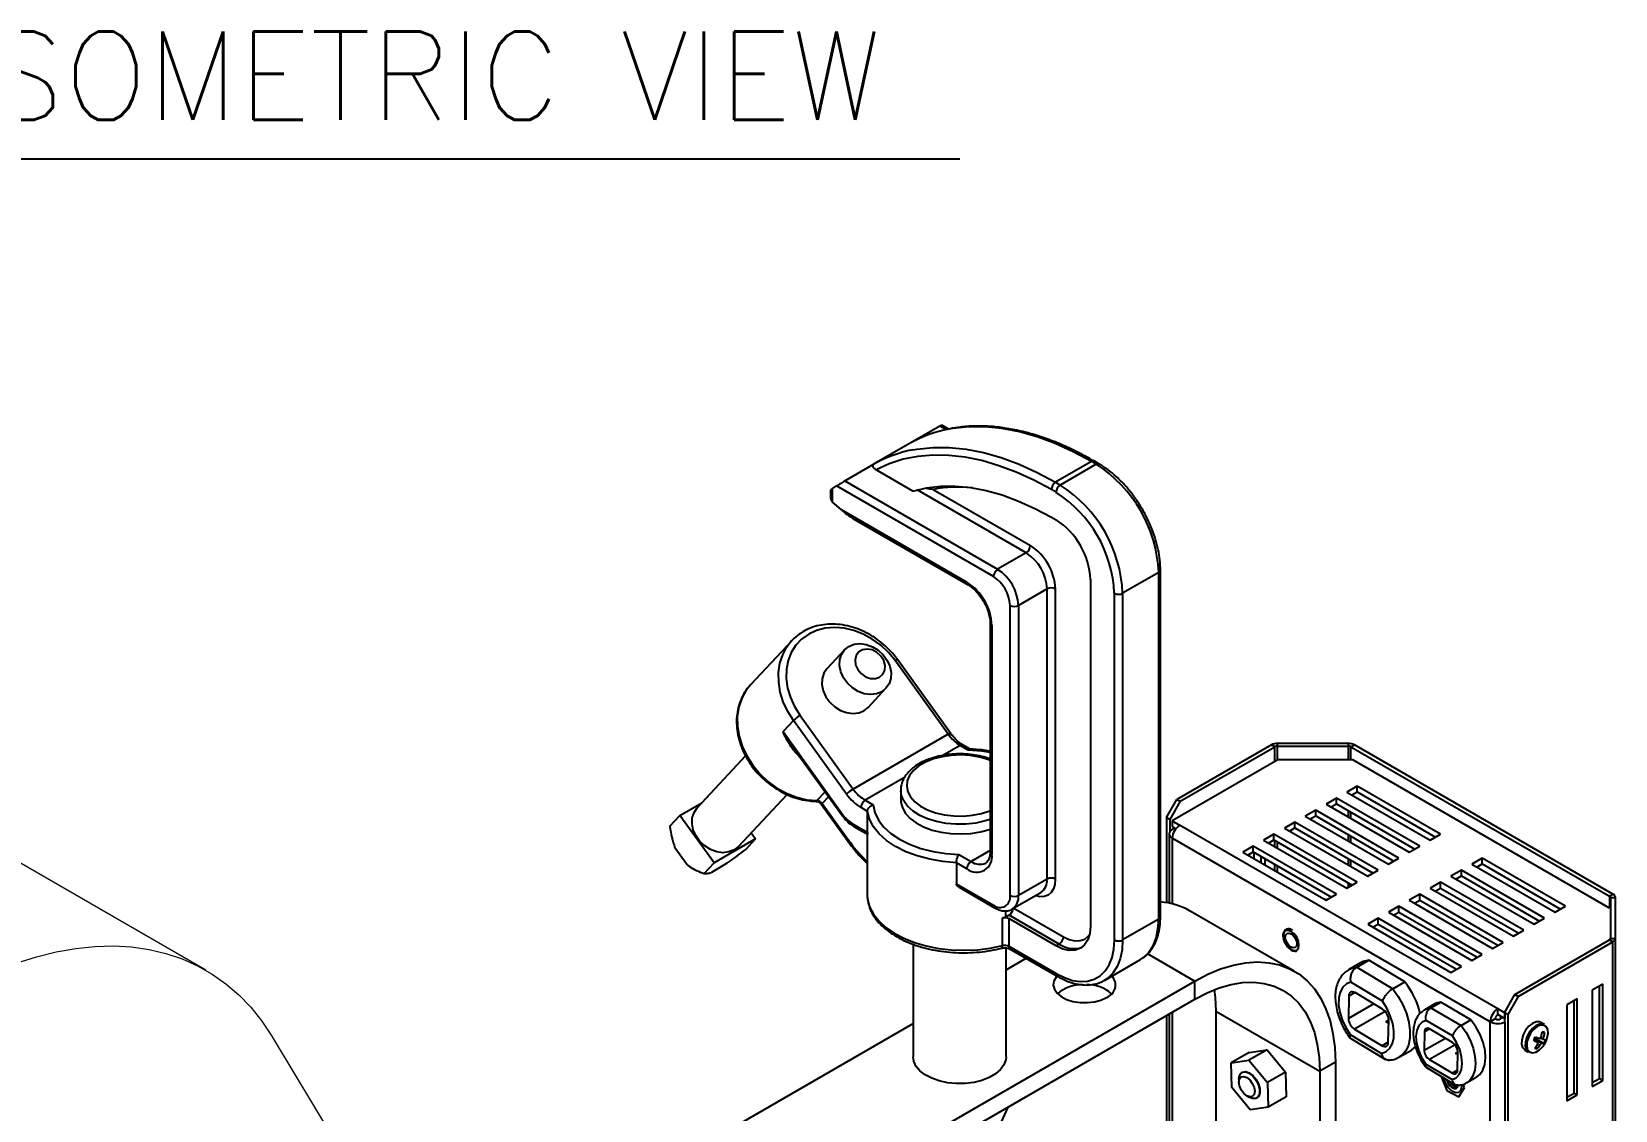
# Model space of a CAD drawing. Extents: x 11 to 120, y 2 to 94.
# Drawn here: x 81.38 to 94.82, y 22.7 to 31.86 of the extents above; entities that cross this region are included whole.
import ezdxf
from ezdxf.enums import TextEntityAlignment as Align

# ---------------------------------------------------------------- set-up
doc = ezdxf.new("R2010")
doc.units = 0
doc.header["$MEASUREMENT"] = 0
doc.linetypes.add('SLD-Solid', pattern=[0])
doc.layers.add('OBJECT', color=7, linetype='CONTINUOUS')
doc.styles.get("Standard").update_dxf_attribs({"font": 'SIMPLEX'})

msp = doc.modelspace()

# ---------------------------------------------------------------- linework, layer by layer
at = {"layer": 'OBJECT', "color": 1}
msp.add_line((78.271, 30.778), (89.257, 30.778), dxfattribs=at)
at = {"layer": 'OBJECT'}
for p, q in [((89.161, 28.484), (89.103, 28.518)), ((89.087, 28.51), (88.836, 28.365)), ((89.139, 28.48), (89.087, 28.51)), ((88.836, 28.365), (88.531, 28.189)), ((88.28, 28.044), (88.531, 28.189)), ((88.859, 27.958), (88.546, 28.139)), ((90.375, 28.209), (90.07, 28.033)), ((90.416, 28.186), (90.11, 28.009)), ((90.416, 28.186), (90.375, 28.209)), ((90.441, 28.188), (90.4, 28.211)), ((88.174, 27.977), (88.211, 28.002)), ((88.174, 27.977), (88.174, 27.868)), ((89.543, 27.233), (88.211, 28.002)), ((88.28, 28.044), (89.578, 27.294)), ((90.07, 28.033), (90.11, 28.009)), ((88.159, 27.967), (88.159, 27.902)), ((88.249, 27.801), (88.174, 27.868)), ((89.821, 27.434), (88.895, 27.968)), ((89.032, 27.971), (89.856, 27.495)), ((90.075, 27.948), (90.035, 27.971)), ((88.249, 27.801), (89.317, 27.184)), ((88.349, 27.726), (89.328, 27.161)), ((90.035, 27.736), (90.075, 27.713)), ((89.821, 27.434), (89.578, 27.294)), ((90.366, 27.208), (90.366, 24.265)), ((90.946, 27.267), (90.64, 27.091)), ((90.946, 24.324), (90.946, 27.267)), ((90.961, 24.344), (90.961, 27.288)), ((89.998, 27.128), (89.755, 26.988)), ((89.998, 24.664), (89.998, 27.128)), ((90.068, 27.128), (90.068, 24.664)), ((90.57, 24.147), (90.57, 27.091)), ((90.64, 27.091), (90.64, 24.147)), ((89.684, 24.524), (89.684, 26.988)), ((89.755, 26.988), (89.755, 24.524)), ((89.515, 26.837), (89.515, 24.895)), ((89.53, 26.817), (89.53, 24.874)), ((87.83, 26.688), (87.48, 26.312)), ((87.803, 26.656), (87.83, 26.688)), ((88.279, 26.611), (88.129, 26.45)), ((89.159, 25.894), (88.708, 26.519)), ((89.179, 25.902), (88.728, 26.527)), ((87.48, 26.312), (87.47, 26.302)), ((88.48, 26.122), (88.63, 26.284)), ((87.845, 26.011), (87.756, 25.916)), ((88.296, 25.386), (87.845, 26.011)), ((87.901, 26.053), (88.352, 25.428)), ((87.756, 25.916), (88.265, 25.21)), ((89.159, 25.894), (88.352, 25.428)), ((87.438, 25.709), (87.026, 25.268)), ((87.84, 25.783), (88.26, 25.201)), ((89.26, 25.799), (89.113, 25.713)), ((89.329, 25.759), (89.26, 25.799)), ((89.345, 25.767), (89.285, 25.801)), ((91.904, 25.804), (91.1, 25.34)), ((91.128, 25.324), (91.932, 25.788)), ((91.932, 25.788), (91.904, 25.804)), ((91.932, 25.661), (91.932, 25.788)), ((91.954, 25.793), (91.954, 25.816)), ((92.558, 25.816), (91.954, 25.816)), ((91.954, 25.793), (92.558, 25.793)), ((91.954, 25.674), (91.954, 25.793)), ((92.558, 25.793), (92.558, 25.816)), ((92.558, 25.677), (92.558, 25.793)), ((92.579, 25.788), (92.608, 25.804)), ((92.579, 25.788), (94.775, 24.52)), ((92.579, 25.677), (92.579, 25.788)), ((94.803, 24.537), (92.608, 25.804)), ((91.959, 25.677), (91.061, 25.158)), ((92.595, 25.677), (91.959, 25.677)), ((94.775, 24.418), (92.595, 25.677)), ((88.786, 25.525), (88.453, 25.333)), ((92.632, 25.453), (92.544, 25.402)), ((93.339, 25.045), (92.632, 25.453)), ((92.632, 25.404), (92.632, 25.453)), ((86.88, 25.203), (87.065, 25.31)), ((87.377, 24.941), (87.79, 25.383)), ((88.034, 25.325), (88.035, 25.325)), ((88.044, 25.33), (88.114, 25.404)), ((88.083, 25.296), (88.322, 24.964)), ((88.143, 25.363), (88.088, 25.305)), ((88.088, 25.305), (88.328, 24.973)), ((88.453, 25.333), (88.522, 25.293)), ((88.756, 25.417), (88.756, 25.335)), ((91.011, 25.187), (91.1, 25.34)), ((91.128, 25.324), (91.04, 25.17)), ((91.1, 25.34), (91.128, 25.324)), ((92.456, 25.351), (92.367, 25.3)), ((92.367, 25.3), (93.074, 24.892)), ((92.41, 25.276), (92.456, 25.302)), ((93.163, 24.943), (92.456, 25.351)), ((92.456, 25.302), (92.456, 25.351)), ((92.456, 25.302), (93.12, 24.918)), ((92.544, 25.402), (93.251, 24.994)), ((92.586, 25.378), (92.632, 25.404)), ((92.632, 25.404), (93.297, 25.02)), ((86.795, 25.112), (86.88, 25.203)), ((87.17, 24.802), (86.88, 25.203)), ((88.473, 25.239), (88.418, 25.271)), ((88.473, 25.06), (88.473, 25.239)), ((91.04, 25.17), (91.011, 25.187)), ((91.011, 25.187), (91.011, 24.463)), ((91.04, 25.17), (91.04, 25.065)), ((91.061, 25.158), (91.124, 25.121)), ((91.061, 25.158), (91.061, 25.109)), ((92.279, 25.249), (92.19, 25.198)), ((92.19, 25.198), (92.897, 24.79)), ((92.233, 25.174), (92.279, 25.2)), ((92.986, 24.841), (92.279, 25.249)), ((92.279, 25.2), (92.279, 25.249)), ((92.279, 25.2), (92.943, 24.816)), ((92.558, 25.19), (92.558, 25.243)), ((92.579, 25.178), (92.579, 25.231)), ((87.486, 25.057), (87.523, 25.006)), ((88.346, 25.134), (88.473, 25.06)), ((88.357, 25.111), (88.472, 25.044)), ((88.471, 25.045), (88.471, 24.532)), ((91.034, 25.048), (91.034, 24.458)), ((91.061, 25.109), (91.091, 25.092)), ((91.082, 25.097), (91.061, 25.085)), ((93.826, 23.562), (91.124, 25.121)), ((91.925, 25.045), (91.837, 24.994)), ((92.632, 24.637), (91.925, 25.045)), ((91.925, 24.996), (91.925, 25.045)), ((92.102, 25.147), (92.014, 25.096)), ((92.014, 25.096), (92.721, 24.688)), ((92.056, 25.071), (92.102, 25.098)), ((92.809, 24.739), (92.102, 25.147)), ((92.102, 25.098), (92.102, 25.147)), ((92.102, 25.098), (92.767, 24.714)), ((92.558, 24.986), (92.558, 25.039)), ((92.579, 24.974), (92.579, 25.027)), ((93.251, 24.994), (93.339, 25.045)), ((86.941, 24.784), (86.837, 24.929)), ((87.523, 25.006), (87.17, 24.802)), ((87.439, 24.915), (87.523, 25.006)), ((89.515, 24.907), (89.353, 24.813)), ((93.762, 23.452), (91.061, 25.011)), ((91.061, 25.011), (91.061, 24.453)), ((91.748, 24.943), (91.66, 24.892)), ((91.66, 24.892), (92.367, 24.484)), ((91.702, 24.867), (91.748, 24.894)), ((92.456, 24.535), (91.748, 24.943)), ((91.748, 24.894), (91.748, 24.943)), ((91.748, 24.894), (92.413, 24.51)), ((91.757, 24.836), (91.757, 24.889)), ((91.837, 24.994), (92.544, 24.586)), ((91.879, 24.969), (91.925, 24.996)), ((91.925, 24.996), (92.59, 24.612)), ((91.932, 24.939), (91.932, 24.992)), ((91.954, 24.927), (91.954, 24.98)), ((93.074, 24.892), (93.163, 24.943)), ((86.99, 24.753), (87, 24.748)), ((87.085, 24.711), (87.17, 24.802)), ((87.275, 24.795), (87.147, 24.721)), ((89.228, 24.803), (89.228, 24.624)), ((89.317, 24.752), (89.228, 24.803)), ((89.25, 24.872), (89.353, 24.813)), ((91.817, 24.801), (91.817, 24.854)), ((91.846, 24.838), (91.846, 24.785)), ((91.932, 24.735), (91.932, 24.788)), ((91.954, 24.722), (91.954, 24.775)), ((92.558, 24.782), (92.558, 24.835)), ((92.579, 24.769), (92.579, 24.822)), ((92.897, 24.79), (92.986, 24.841)), ((93.693, 24.841), (93.605, 24.79)), ((93.605, 24.79), (94.312, 24.382)), ((93.647, 24.765), (93.693, 24.792)), ((94.4, 24.433), (93.693, 24.841)), ((93.693, 24.792), (93.693, 24.841)), ((93.693, 24.792), (94.358, 24.408)), ((89.228, 24.624), (89.543, 24.443)), ((89.998, 24.664), (89.755, 24.524)), ((92.544, 24.586), (92.632, 24.637)), ((92.558, 24.594), (92.558, 24.631)), ((92.579, 24.606), (92.579, 24.618)), ((92.721, 24.688), (92.809, 24.739)), ((93.339, 24.637), (93.251, 24.586)), ((94.047, 24.229), (93.339, 24.637)), ((93.339, 24.588), (93.339, 24.637)), ((93.516, 24.739), (93.428, 24.688)), ((93.428, 24.688), (94.135, 24.28)), ((93.47, 24.663), (93.516, 24.69)), ((94.223, 24.331), (93.516, 24.739)), ((93.516, 24.69), (93.516, 24.739)), ((93.516, 24.69), (94.181, 24.306)), ((89.251, 24.595), (89.553, 24.42)), ((89.703, 24.41), (89.946, 24.55)), ((92.37, 24.485), (92.353, 24.492)), ((92.367, 24.484), (92.456, 24.535)), ((93.163, 24.535), (93.074, 24.484)), ((93.074, 24.484), (93.781, 24.075)), ((93.117, 24.459), (93.163, 24.486)), ((93.87, 24.126), (93.163, 24.535)), ((93.163, 24.486), (93.163, 24.535)), ((93.163, 24.486), (93.827, 24.102)), ((93.251, 24.586), (93.958, 24.178)), ((93.293, 24.561), (93.339, 24.588)), ((93.339, 24.588), (94.004, 24.204)), ((94.775, 24.52), (94.803, 24.537)), ((94.775, 24.52), (94.775, 24.418)), ((94.784, 24.508), (94.784, 24.159)), ((94.784, 24.508), (94.824, 24.508)), ((94.824, 24.159), (94.824, 24.508)), ((89.649, 24.342), (89.649, 24.395)), ((89.676, 24.358), (89.649, 24.342)), ((90.102, 24.112), (89.676, 24.358)), ((89.715, 24.417), (90.137, 24.173)), ((92.097, 23.882), (91.213, 24.392)), ((92.986, 24.433), (92.897, 24.382)), ((92.897, 24.382), (93.605, 23.973)), ((92.94, 24.357), (92.986, 24.384)), ((93.693, 24.024), (92.986, 24.433)), ((92.986, 24.384), (92.986, 24.433)), ((92.986, 24.384), (93.651, 24)), ((94.312, 24.382), (94.4, 24.433)), ((89.619, 24.099), (89.619, 24.334)), ((89.674, 24.328), (89.674, 24.093)), ((90.075, 24.097), (89.674, 24.328)), ((90.946, 24.324), (90.64, 24.147)), ((92.809, 24.331), (92.721, 24.28)), ((92.721, 24.28), (93.428, 23.871)), ((92.763, 24.255), (92.809, 24.282)), ((93.516, 23.922), (92.809, 24.331)), ((92.809, 24.282), (92.809, 24.331)), ((92.809, 24.282), (93.474, 23.898)), ((93.958, 24.178), (94.047, 24.229)), ((94.135, 24.28), (94.223, 24.331)), ((88.861, 24.111), (88.861, 23.155)), ((89.651, 23.155), (89.651, 24.079)), ((89.674, 24.093), (90.075, 23.861)), ((90.102, 24.112), (90.075, 24.097)), ((93.781, 24.075), (93.87, 24.126)), ((93.971, 23.683), (94.775, 24.147)), ((93.999, 23.666), (94.803, 24.131)), ((94.775, 24.147), (94.803, 24.131)), ((94.784, 24.159), (94.824, 24.159)), ((94.803, 18.599), (94.803, 24.131)), ((94.824, 18.627), (94.824, 24.159)), ((89.651, 23.893), (89.82, 23.991)), ((89.685, 24.07), (90.085, 23.839)), ((90.485, 23.804), (90.791, 23.98)), ((90.853, 24.029), (91.253, 23.798)), ((92.664, 23.955), (92.562, 23.897)), ((92.628, 23.916), (92.73, 23.975)), ((93.036, 23.792), (92.73, 23.975)), ((93.605, 23.973), (93.693, 24.024)), ((92.628, 23.916), (92.934, 23.733)), ((93.428, 23.871), (93.516, 23.922)), ((88.142, 22.002), (91.253, 23.798)), ((91.253, 23.645), (91.253, 23.798)), ((92.56, 23.671), (92.557, 23.481)), ((92.611, 23.701), (92.56, 23.671)), ((92.846, 23.628), (92.578, 23.788)), ((92.847, 23.56), (92.613, 23.7)), ((92.934, 23.733), (93.036, 23.792)), ((93.882, 23.529), (93.971, 23.683)), ((93.971, 23.683), (93.999, 23.666)), ((94.717, 23.772), (94.628, 23.721)), ((94.628, 23.721), (94.628, 22.904)), ((94.688, 22.972), (94.688, 23.756)), ((94.717, 22.955), (94.717, 23.772)), ((88.142, 21.849), (91.253, 23.645)), ((91.43, 23.542), (92.314, 23.032)), ((91.43, 23.542), (91.43, 17.706)), ((92.772, 23.605), (92.557, 23.481)), ((92.87, 23.54), (92.608, 23.389)), ((93.29, 23.604), (93.205, 23.555)), ((93.258, 23.571), (93.343, 23.62)), ((93.258, 23.571), (93.514, 23.421)), ((93.598, 23.47), (93.343, 23.62)), ((93.889, 23.525), (93.826, 23.562)), ((93.826, 23.513), (93.826, 23.562)), ((93.999, 23.666), (93.91, 23.513)), ((94.501, 23.647), (94.412, 23.596)), ((94.412, 23.596), (94.412, 22.78)), ((94.473, 22.847), (94.473, 23.631)), ((94.501, 22.831), (94.501, 23.647)), ((87.258, 22.512), (88.861, 23.437)), ((91.011, 23.505), (91.011, 19.859)), ((91.034, 23.518), (91.034, 19.867)), ((91.061, 23.534), (91.061, 19.83)), ((92.874, 23.455), (92.899, 23.469)), ((92.898, 23.44), (92.874, 23.455)), ((92.874, 23.455), (92.899, 23.443)), ((92.896, 23.278), (92.899, 23.468)), ((93.44, 23.333), (93.217, 23.464)), ((93.514, 23.421), (93.598, 23.47)), ((93.804, 23.476), (93.762, 23.452)), ((93.762, 18.271), (93.762, 23.452)), ((93.889, 23.476), (93.826, 23.513)), ((93.843, 23.503), (93.854, 23.481)), ((93.868, 23.489), (93.847, 23.476)), ((93.91, 23.513), (93.882, 23.529)), ((93.882, 23.529), (93.882, 23.456)), ((93.889, 23.476), (93.889, 23.525)), ((93.889, 18.271), (93.889, 23.452)), ((93.91, 23.513), (93.91, 18.185)), ((94.221, 23.429), (94.19, 23.446)), ((92.572, 23.344), (92.839, 23.184)), ((92.577, 23.309), (92.872, 23.133)), ((92.608, 23.389), (92.843, 23.249)), ((92.896, 23.28), (92.843, 23.249)), ((93.202, 23.366), (93.201, 23.207)), ((93.382, 23.311), (93.201, 23.207)), ((93.246, 23.391), (93.202, 23.366)), ((93.442, 23.276), (93.247, 23.391)), ((94.172, 23.277), (94.136, 23.305)), ((94.217, 23.268), (94.139, 23.311)), ((94.139, 23.309), (94.193, 23.271)), ((94.208, 23.304), (94.188, 23.312)), ((94.223, 23.361), (94.201, 23.355)), ((91.714, 23.192), (91.56, 23.103)), ((91.866, 23.214), (91.712, 23.125)), ((91.714, 23.192), (91.866, 23.214)), ((91.866, 23.214), (92.024, 23.025)), ((92.991, 23.154), (93.093, 23.212)), ((93.463, 23.257), (93.245, 23.131)), ((93.466, 23.186), (93.485, 23.197)), ((93.485, 23.175), (93.466, 23.186)), ((93.466, 23.186), (93.485, 23.177)), ((93.484, 23.041), (93.485, 23.2)), ((94.055, 23.212), (94.086, 23.195)), ((94.159, 23.224), (94.151, 23.245)), ((91.56, 23.103), (91.712, 23.125)), ((91.566, 22.894), (91.56, 23.103)), ((91.655, 23.023), (91.652, 23.021)), ((91.712, 23.125), (91.87, 22.936)), ((92.024, 23.025), (91.87, 22.936)), ((92.024, 23.025), (92.029, 22.815)), ((92.447, 23.109), (92.314, 23.032)), ((92.314, 23.032), (92.314, 17.077)), ((92.447, 23.109), (92.447, 19.313)), ((93.215, 23.092), (93.437, 22.962)), ((93.219, 23.063), (93.465, 22.918)), ((93.245, 23.131), (93.44, 23.016)), ((93.484, 23.042), (93.44, 23.016)), ((91.723, 22.705), (91.566, 22.894)), ((91.626, 22.964), (91.626, 22.94)), ((91.87, 22.936), (91.875, 22.726)), ((93.344, 22.989), (93.394, 22.87)), ((93.394, 22.87), (93.496, 22.816)), ((93.476, 22.887), (93.476, 22.887)), ((93.496, 22.816), (93.543, 22.893)), ((93.543, 22.893), (93.531, 22.923)), ((93.563, 22.936), (93.648, 22.985)), ((94.628, 22.937), (94.688, 22.972)), ((94.628, 22.904), (94.717, 22.955)), ((94.688, 22.972), (94.717, 22.955)), ((89.665, 22.728), (89.562, 22.505)), ((91.694, 22.823), (91.715, 22.811)), ((91.777, 22.805), (91.78, 22.807)), ((92.029, 22.815), (91.875, 22.726)), ((94.412, 22.813), (94.473, 22.847)), ((94.412, 22.78), (94.501, 22.831)), ((94.473, 22.847), (94.501, 22.831)), ((91.875, 22.726), (91.723, 22.705))]:
    msp.add_line(p, q, dxfattribs=at)
at = {"layer": 'OBJECT', "color": 7, "linetype": 'SLD-Solid', "lineweight": 15}
for p, q in [((82.855, 23.89), (79.642, 25.744)), ((84.963, 20.774), (83.419, 23.324))]:
    msp.add_line(p, q, dxfattribs=at)
at = {"layer": 'OBJECT', "flags": 128}
for points in [[(90.375, 28.209), (90.22, 28.292), (90.066, 28.362), (89.913, 28.419), (89.763, 28.461), (89.615, 28.49), (89.472, 28.505), (89.333, 28.505), (89.199, 28.491), (89.163, 28.485)], [(90.035, 27.971), (89.885, 28.052), (89.737, 28.119), (89.589, 28.174), (89.444, 28.217), (89.302, 28.246), (89.164, 28.261), (89.029, 28.263), (88.9, 28.252), (88.775, 28.228), (88.657, 28.19), (88.546, 28.139)], [(88.856, 28.308), (88.894, 28.315), (89.027, 28.329), (89.166, 28.328), (89.31, 28.314), (89.457, 28.285), (89.608, 28.242), (89.761, 28.186), (89.915, 28.116), (90.07, 28.033)], [(88.859, 27.958), (88.974, 27.985), (89.094, 27.999), (89.219, 28), (89.349, 27.988), (89.481, 27.963), (89.617, 27.925), (89.755, 27.874), (89.895, 27.811), (90.035, 27.736)], [(88.708, 26.519), (88.651, 26.588), (88.586, 26.649), (88.514, 26.702), (88.437, 26.744), (88.356, 26.775), (88.274, 26.794), (88.193, 26.8), (88.114, 26.794), (88.041, 26.775), (87.974, 26.744), (87.914, 26.702), (87.865, 26.65), (87.826, 26.589), (87.799, 26.52), (87.785, 26.445), (87.783, 26.367), (87.794, 26.286), (87.818, 26.206), (87.854, 26.128), (87.901, 26.053)], [(87.845, 26.011), (87.796, 26.088), (87.758, 26.169), (87.732, 26.252), (87.719, 26.336), (87.717, 26.418), (87.729, 26.496), (87.753, 26.569), (87.789, 26.636), (87.803, 26.656)], [(88.594, 26.255), (88.549, 26.237), (88.499, 26.231), (88.446, 26.238), (88.394, 26.257), (88.345, 26.287), (88.303, 26.327), (88.27, 26.373), (88.247, 26.424), (88.236, 26.476), (88.238, 26.527), (88.253, 26.572), (88.279, 26.611), (88.316, 26.64), (88.36, 26.658), (88.411, 26.663), (88.463, 26.657), (88.515, 26.637), (88.564, 26.607), (88.606, 26.568), (88.64, 26.521), (88.663, 26.471), (88.673, 26.419), (88.671, 26.368), (88.657, 26.322), (88.63, 26.284), (88.594, 26.255)], [(88.576, 26.378), (88.604, 26.403), (88.62, 26.437), (88.623, 26.477), (88.611, 26.519), (88.587, 26.557), (88.553, 26.588), (88.513, 26.609), (88.471, 26.617), (88.432, 26.611), (88.399, 26.592), (88.377, 26.562), (88.368, 26.525), (88.372, 26.484), (88.39, 26.443), (88.419, 26.408), (88.457, 26.382), (88.498, 26.367), (88.54, 26.366), (88.576, 26.378)], [(88.129, 26.45), (88.129, 26.45), (88.102, 26.411), (88.088, 26.365), (88.086, 26.315), (88.096, 26.263), (88.119, 26.212), (88.153, 26.166), (88.195, 26.126), (88.244, 26.096), (88.296, 26.077), (88.349, 26.07), (88.399, 26.076), (88.443, 26.093), (88.48, 26.122)], [(87.47, 26.302), (87.443, 26.267), (87.405, 26.199), (87.38, 26.125), (87.367, 26.045), (87.368, 25.962), (87.382, 25.876), (87.409, 25.791), (87.448, 25.709), (87.498, 25.63), (87.559, 25.558), (87.628, 25.493), (87.704, 25.437), (87.786, 25.392), (87.871, 25.359), (87.958, 25.338), (88.044, 25.33)], [(89.515, 25.67), (89.495, 25.678), (89.423, 25.699), (89.346, 25.712), (89.266, 25.718), (89.185, 25.714), (89.107, 25.703), (89.033, 25.684), (88.967, 25.657), (88.91, 25.624), (88.864, 25.586), (88.831, 25.544), (88.811, 25.498), (88.806, 25.452), (88.815, 25.406), (88.838, 25.361), (88.875, 25.32), (88.923, 25.283), (88.983, 25.251), (89.051, 25.226), (89.126, 25.209), (89.205, 25.2), (89.286, 25.199), (89.365, 25.206), (89.442, 25.221), (89.512, 25.244), (89.515, 25.246)], [(89.515, 25.74), (89.441, 25.751), (89.329, 25.759)], [(88.083, 25.296), (88.083, 25.296), (88.083, 25.298), (88.085, 25.301), (88.088, 25.305)], [(88.522, 25.293), (88.536, 25.228), (88.566, 25.165), (88.612, 25.106), (88.672, 25.051), (88.746, 25.002), (88.831, 24.959), (88.927, 24.924), (89.03, 24.898), (89.138, 24.88), (89.25, 24.872)], [(89.515, 25.17), (89.471, 25.157), (89.392, 25.139), (89.309, 25.13), (89.224, 25.129), (89.14, 25.136), (89.059, 25.152), (88.984, 25.174), (88.917, 25.204), (88.86, 25.24), (88.814, 25.282), (88.781, 25.327), (88.761, 25.374), (88.756, 25.414)], [(88.756, 25.335), (88.757, 25.317), (88.769, 25.269), (88.796, 25.222), (88.835, 25.179), (88.887, 25.14), (88.95, 25.107), (89.021, 25.08), (89.099, 25.061), (89.182, 25.05), (89.266, 25.047), (89.35, 25.052), (89.432, 25.065), (89.509, 25.086), (89.515, 25.089)], [(87.377, 24.941), (87.341, 24.912), (87.296, 24.894), (87.246, 24.888), (87.193, 24.895), (87.141, 24.914), (87.093, 24.945), (87.05, 24.984), (87.017, 25.03), (86.994, 25.081), (86.983, 25.133), (86.985, 25.184), (87, 25.23), (87.026, 25.268), (87.026, 25.268)], [(88.26, 25.201), (88.26, 25.201), (88.26, 25.203), (88.262, 25.206), (88.265, 25.21)], [(89.228, 24.803), (89.113, 24.813), (89.002, 24.832), (88.896, 24.86), (88.799, 24.896), (88.711, 24.94), (88.635, 24.991), (88.572, 25.048), (88.523, 25.108), (88.49, 25.173), (88.473, 25.239)], [(88.322, 24.964), (88.322, 24.965), (88.323, 24.967), (88.324, 24.969), (88.328, 24.973)], [(90.068, 24.664), (90.064, 24.619), (90.052, 24.58), (90.033, 24.549), (90.006, 24.527), (89.974, 24.515), (89.937, 24.514), (89.898, 24.523)], [(88.471, 24.532), (88.474, 24.491), (88.491, 24.427), (88.523, 24.366), (88.569, 24.308), (88.628, 24.253), (88.699, 24.204), (88.781, 24.161), (88.872, 24.125), (88.971, 24.096), (89.076, 24.075), (89.185, 24.063), (89.295, 24.059), (89.406, 24.064), (89.514, 24.077), (89.619, 24.099)], [(90.366, 24.265), (90.36, 24.202), (90.344, 24.149), (90.317, 24.106), (90.281, 24.076), (90.237, 24.06), (90.186, 24.058), (90.132, 24.07), (90.075, 24.097)], [(90.791, 23.98), (90.816, 23.997), (90.862, 24.041), (90.898, 24.097), (90.924, 24.163), (90.94, 24.24), (90.946, 24.324)], [(92.071, 24.219), (92.045, 24.228), (92.024, 24.224), (92.009, 24.208), (92.004, 24.181), (92.009, 24.149), (92.024, 24.115), (92.045, 24.086), (92.071, 24.066), (92.096, 24.057), (92.118, 24.061), (92.132, 24.078), (92.137, 24.104), (92.132, 24.137), (92.118, 24.17), (92.096, 24.199), (92.071, 24.219)], [(92.071, 24.219), (92.045, 24.228), (92.024, 24.224), (92.009, 24.207), (92.004, 24.181), (92.009, 24.149), (92.024, 24.115), (92.045, 24.086), (92.071, 24.066), (92.096, 24.057), (92.117, 24.061), (92.132, 24.078), (92.137, 24.104), (92.132, 24.136), (92.117, 24.17), (92.096, 24.199), (92.071, 24.219)], [(92.071, 24.219), (92.045, 24.228), (92.024, 24.224)], [(92.118, 24.061), (92.118, 24.061), (92.132, 24.078), (92.137, 24.104), (92.132, 24.137), (92.118, 24.17), (92.096, 24.199), (92.071, 24.219)], [(89.611, 24.077), (89.613, 24.078), (89.615, 24.08), (89.617, 24.085), (89.618, 24.091), (89.619, 24.099)], [(90.075, 23.861), (90.145, 23.827), (90.214, 23.804), (90.28, 23.794), (90.342, 23.798), (90.399, 23.814), (90.449, 23.843), (90.491, 23.884), (90.525, 23.936), (90.55, 23.998), (90.565, 24.069), (90.57, 24.147)], [(90.137, 24.173), (90.187, 24.15), (90.235, 24.139), (90.279, 24.141), (90.318, 24.155), (90.35, 24.182), (90.358, 24.193)], [(90.64, 24.147), (90.635, 24.063), (90.619, 23.987), (90.592, 23.921), (90.556, 23.865), (90.511, 23.821), (90.482, 23.802)], [(92.071, 24.085), (92.052, 24.101), (92.036, 24.122), (92.025, 24.147), (92.021, 24.171), (92.025, 24.191), (92.036, 24.203), (92.052, 24.206), (92.071, 24.2), (92.089, 24.184), (92.106, 24.163), (92.116, 24.138), (92.12, 24.114), (92.116, 24.094), (92.106, 24.082), (92.089, 24.079), (92.071, 24.085)], [(91.253, 23.798), (91.363, 23.856), (91.472, 23.901), (91.58, 23.934), (91.684, 23.954), (91.785, 23.961), (91.881, 23.954), (91.972, 23.935), (92.057, 23.903), (92.135, 23.858), (92.206, 23.8), (92.268, 23.731), (92.322, 23.651), (92.366, 23.56), (92.401, 23.46), (92.426, 23.35), (92.442, 23.233), (92.447, 23.109)], [(92.73, 23.975), (92.683, 23.964), (92.664, 23.955)], [(90.082, 23.839), (90.076, 23.832), (90.056, 23.798), (90.051, 23.763), (90.06, 23.728), (90.083, 23.695), (90.118, 23.666), (90.164, 23.642), (90.218, 23.625), (90.278, 23.616), (90.339, 23.615), (90.4, 23.622), (90.456, 23.637), (90.504, 23.659)], [(92.562, 23.897), (92.581, 23.906), (92.628, 23.916)], [(91.253, 23.645), (91.357, 23.699), (91.46, 23.741), (91.561, 23.77), (91.659, 23.786), (91.753, 23.789), (91.842, 23.778), (91.926, 23.755), (92.003, 23.719), (92.073, 23.67), (92.135, 23.609), (92.189, 23.537), (92.233, 23.454), (92.268, 23.361), (92.293, 23.259), (92.309, 23.149), (92.314, 23.032)], [(91.417, 23.725), (91.425, 23.659), (91.43, 23.542)], [(92.578, 23.788), (92.54, 23.773), (92.509, 23.745), (92.487, 23.705), (92.475, 23.655), (92.474, 23.597), (92.484, 23.534), (92.504, 23.469), (92.534, 23.404), (92.572, 23.344)], [(92.613, 23.7), (92.603, 23.705), (92.593, 23.707), (92.584, 23.707), (92.576, 23.704), (92.569, 23.699), (92.564, 23.692), (92.561, 23.682), (92.56, 23.671)], [(92.934, 23.733), (92.98, 23.667), (93.019, 23.596), (93.049, 23.522), (93.069, 23.449), (93.079, 23.378), (93.078, 23.312), (93.066, 23.254), (93.044, 23.206), (93.013, 23.169), (92.991, 23.154)], [(92.839, 23.184), (92.878, 23.199), (92.909, 23.227), (92.931, 23.267), (92.942, 23.317), (92.943, 23.375), (92.933, 23.438), (92.913, 23.503), (92.883, 23.568), (92.846, 23.628)], [(93.203, 23.554), (93.215, 23.56), (93.258, 23.571)], [(93.343, 23.62), (93.3, 23.609), (93.29, 23.604)], [(93.217, 23.464), (93.182, 23.449), (93.154, 23.42), (93.137, 23.379), (93.131, 23.328), (93.136, 23.27), (93.153, 23.21), (93.179, 23.149), (93.215, 23.092)], [(93.514, 23.421), (93.556, 23.361), (93.59, 23.295), (93.616, 23.227), (93.632, 23.16), (93.637, 23.097), (93.631, 23.04), (93.614, 22.992), (93.588, 22.955), (93.565, 22.937)], [(93.648, 22.985), (93.673, 23.004), (93.699, 23.041), (93.716, 23.089), (93.722, 23.146), (93.717, 23.209), (93.701, 23.276), (93.675, 23.344), (93.64, 23.41), (93.598, 23.47)], [(94.19, 23.446), (94.179, 23.451), (94.151, 23.451), (94.12, 23.438), (94.089, 23.414), (94.062, 23.38), (94.041, 23.341), (94.029, 23.3), (94.028, 23.263), (94.036, 23.233), (94.054, 23.213), (94.055, 23.212)], [(94.221, 23.429), (94.21, 23.433), (94.182, 23.433), (94.151, 23.421), (94.12, 23.396), (94.093, 23.362), (94.072, 23.323), (94.06, 23.283), (94.058, 23.245), (94.067, 23.215), (94.085, 23.196), (94.086, 23.195)], [(94.216, 23.422), (94.189, 23.423), (94.16, 23.411), (94.13, 23.387), (94.104, 23.355), (94.085, 23.318), (94.073, 23.279), (94.071, 23.243), (94.079, 23.215), (94.096, 23.196), (94.12, 23.189), (94.149, 23.195), (94.179, 23.213), (94.207, 23.242), (94.214, 23.251)], [(94.236, 23.289), (94.246, 23.315), (94.253, 23.353), (94.25, 23.386), (94.237, 23.41), (94.216, 23.422)], [(92.843, 23.249), (92.853, 23.244), (92.863, 23.242), (92.872, 23.242), (92.88, 23.245), (92.887, 23.25), (92.892, 23.257), (92.895, 23.267), (92.896, 23.278)], [(93.437, 22.962), (93.473, 22.977), (93.5, 23.006), (93.517, 23.047), (93.524, 23.098), (93.518, 23.155), (93.502, 23.216), (93.475, 23.276), (93.44, 23.333)], [(94.214, 23.251), (94.23, 23.277), (94.236, 23.289)], [(89.651, 23.155), (89.648, 23.128), (89.632, 23.086), (89.602, 23.046), (89.56, 23.01), (89.507, 22.979), (89.445, 22.955), (89.376, 22.938), (89.302, 22.929), (89.227, 22.928), (89.153, 22.935), (89.083, 22.95), (89.019, 22.973), (88.963, 23.002), (88.918, 23.037), (88.885, 23.076), (88.866, 23.117), (88.861, 23.155)], [(93.093, 23.212), (93.114, 23.228), (93.129, 23.242)], [(91.626, 22.964), (91.628, 22.985), (91.64, 23.011), (91.661, 23.025), (91.688, 23.026), (91.719, 23.013), (91.749, 22.988)], [(91.655, 23.023), (91.659, 23.025), (91.685, 23.029), (91.715, 23.019), (91.745, 22.996), (91.772, 22.964), (91.793, 22.925), (91.804, 22.886), (91.805, 22.85), (91.796, 22.822), (91.78, 22.807)], [(91.719, 22.958), (91.741, 22.928), (91.756, 22.895), (91.761, 22.862), (91.756, 22.835), (91.741, 22.819), (91.719, 22.814), (91.694, 22.823), (91.668, 22.844), (91.646, 22.874), (91.631, 22.907), (91.626, 22.94), (91.631, 22.967), (91.646, 22.984), (91.668, 22.988), (91.694, 22.979), (91.719, 22.958)], [(91.749, 22.988), (91.774, 22.954), (91.793, 22.915), (91.802, 22.876), (91.801, 22.841), (91.789, 22.815), (91.768, 22.801), (91.741, 22.8), (91.715, 22.811)], [(93.476, 22.887), (93.473, 22.886), (93.456, 22.885), (93.437, 22.893), (93.419, 22.91), (93.404, 22.933), (93.395, 22.957), (93.394, 22.96)], [(93.482, 22.912), (93.473, 22.904), (93.46, 22.904), (93.446, 22.91), (93.432, 22.923), (93.42, 22.94), (93.417, 22.946)], [(93.419, 22.91), (93.437, 22.893), (93.456, 22.885), (93.473, 22.886), (93.484, 22.896), (93.49, 22.912)], [(93.516, 22.916), (93.516, 22.896), (93.509, 22.869), (93.492, 22.853), (93.468, 22.85), (93.441, 22.86)]]:
    msp.add_lwpolyline(points, dxfattribs=at)
at = {"layer": 'OBJECT', "color": 7, "linetype": 'SLD-Solid', "lineweight": 15, "flags": 128}
msp.add_lwpolyline([(79.213, 16.037), (79.072, 16.046), (78.923, 16.067), (78.78, 16.101), (78.643, 16.147), (78.512, 16.205), (78.388, 16.276), (78.271, 16.359), (78.161, 16.453), (78.059, 16.558), (77.965, 16.675), (77.88, 16.803), (77.804, 16.94), (77.736, 17.088), (77.677, 17.244), (77.628, 17.41), (77.589, 17.584), (77.559, 17.766), (77.539, 17.955), (77.528, 18.151), (77.527, 18.353), (77.537, 18.56), (77.555, 18.772), (77.584, 18.988), (77.622, 19.207), (77.67, 19.429), (77.727, 19.654), (77.794, 19.879), (77.869, 20.105), (77.953, 20.331), (78.046, 20.556), (78.147, 20.779), (78.255, 21.001), (78.372, 21.219), (78.495, 21.434), (78.625, 21.644), (78.761, 21.849), (78.904, 22.049), (79.052, 22.243), (79.205, 22.43), (79.362, 22.609), (79.524, 22.78), (79.689, 22.943), (79.857, 23.097), (80.027, 23.241), (80.2, 23.375), (80.374, 23.499), (80.548, 23.612), (80.724, 23.714), (80.898, 23.804), (81.072, 23.883), (81.245, 23.949), (81.416, 24.004), (81.584, 24.046), (81.75, 24.075), (81.912, 24.092), (82.07, 24.096), (82.223, 24.088), (82.372, 24.067), (82.515, 24.033), (82.653, 23.987), (82.784, 23.928), (82.908, 23.857), (83.025, 23.775), (83.135, 23.681), (83.236, 23.575), (83.33, 23.458), (83.415, 23.331), (83.419, 23.324)], dxfattribs=at)
at = {"layer": 'OBJECT'}
for centre, radius, start, end in [((89.362, 27.435), 1.068, 100.7273, 119.4868), ((89.057, 27.259), 1.068, 100.8272, 119.4881), ((90.39, 28.188), 0.0252, 65.6944, 125.6158), ((90.43, 28.165), 0.0251, 65.7054, 125.6164), ((89.799, 27.217), 1.148, 2.4872, 57.5128), ((89.246, 26.847), 1.145, 84.0042, 100.7925), ((90.111, 27.968), 0.0768, 122.6062, 177.3937), ((90.151, 27.945), 0.0768, 122.6062, 177.3937), ((89.493, 27.041), 1.148, 2.4874, 57.5126), ((89.499, 27.044), 1.071, 2.4872, 57.5128), ((89.734, 27.18), 0.633, 2.6055, 57.3945), ((89.779, 27.499), 0.0768, 302.6062, 357.3937), ((89.608, 27.107), 0.461, 2.6054, 57.3947), ((89.614, 27.11), 0.384, 2.6056, 57.3945), ((89.069, 26.796), 0.461, 2.6056, 57.3945), ((89.342, 27.182), 0.0252, 174.4113, 233.9433), ((89.62, 27.229), 0.0768, 122.6044, 177.3955), ((89.377, 26.974), 0.307, 2.6054, 57.3947), ((89.371, 26.97), 0.384, 2.6056, 57.3945), ((90.935, 27.29), 0.0251, 294.3764, 354.2895), ((90.033, 27.06), 0.0769, 62.6096, 117.3904), ((90.605, 27.159), 0.0769, 242.6098, 297.3902), ((89.72, 27.056), 0.0769, 242.6097, 297.3903), ((89.54, 26.84), 0.0251, 185.7108, 245.6239), ((88.729, 26.494), 0.0324, 90.8907, 129.831), ((88.041, 25.81), 0.281, 120.0122, 134.281), ((89.18, 25.869), 0.0324, 90.881, 129.8357), ((89.437, 26.087), 0.338, 214.8517, 238.6071), ((89.275, 25.778), 0.0251, 65.6894, 125.6208), ((91.952, 25.715), 0.101, 88.8562, 118.04), ((91.953, 25.75), 0.0433, 88.8552, 118.0406), ((92.56, 25.715), 0.101, 61.9601, 91.1438), ((92.559, 25.75), 0.0433, 61.9585, 91.1442), ((88.492, 25.185), 0.281, 120.0119, 134.2812), ((88.629, 25.621), 0.338, 214.8517, 238.6071), ((88.034, 25.338), 0.0131, 273.927, 321.764), ((88.041, 25.272), 0.0578, 34.9393, 86.906), ((88.629, 25.618), 0.406, 214.8518, 238.6071), ((88.494, 25.268), 0.0768, 122.6049, 177.395), ((88.487, 25.365), 0.271, 214.8517, 238.6069), ((88.371, 25.131), 0.0248, 173.8632, 234.8251), ((91.075, 25.048), 0.0393, 110.7834, 249.2168), ((91.199, 25.005), 0.138, 122.6053, 177.3948), ((89.199, 25.597), 1.071, 215.5927, 227.195), ((89.54, 24.897), 0.0251, 185.6947, 245.6254), ((87.14, 25.037), 0.321, 231.7645, 242.2223), ((89.4, 24.853), 0.131, 230.7968, 9.214), ((89.394, 24.748), 0.0768, 122.6049, 177.395), ((89.426, 24.915), 0.126, 234.3952, 294.1635), ((89.874, 24.651), 0.124, 305.2743, 6.0379), ((90.033, 24.596), 0.0769, 62.6096, 117.3904), ((89.598, 24.51), 0.0873, 230.7969, 9.2139), ((89.72, 24.593), 0.0769, 242.6097, 297.3903), ((89.63, 24.512), 0.126, 306.1004, 5.5853), ((94.769, 24.507), 0.0151, 5.6952, 65.6273), ((94.789, 24.505), 0.0352, 5.6954, 65.6246), ((89.567, 24.44), 0.024, 172.7463, 235.9574), ((89.33, 25.473), 1.175, 284.2001, 285.7519), ((89.634, 24.423), 0.0777, 302.7938, 353.9627), ((90.935, 24.346), 0.0251, 294.3755, 354.3043), ((90.917, 23.871), 0.6, 60.3821, 85.8152), ((89.639, 24.258), 0.0781, 62.8754, 104.7193), ((89.639, 24.023), 0.0781, 62.8754, 104.7193), ((89.699, 24.09), 0.0248, 173.9453, 234.742), ((90.06, 24.177), 0.0768, 302.6049, 357.395), ((90.225, 24.287), 0.214, 234.8692, 288.9), ((90.605, 24.215), 0.0769, 242.6098, 297.3902), ((94.769, 24.161), 0.0151, 294.3745, 354.3052), ((94.789, 24.163), 0.0352, 294.3752, 354.3038), ((90.1, 23.859), 0.0252, 174.3805, 234.2928), ((90.466, 23.765), 0.113, 289.871, 42.1377), ((90.294, 23.447), 0.32, 88.4488, 130.4146), ((90.338, 23.445), 0.322, 49.7269, 90.8608), ((92.476, 23.352), 0.712, 13.7138, 38.1578), ((92.785, 23.464), 0.114, 2.0382, 56.8377), ((93.9, 23.446), 0.138, 122.6053, 177.3948), ((92.671, 23.485), 0.114, 182.0381, 236.8379), ((93.826, 23.575), 0.138, 242.6096, 297.3904), ((93.85, 23.474), 0.0461, 122.6051, 177.3949), ((93.826, 23.517), 0.0461, 242.6104, 297.3896), ((93.229, 23.37), 0.0271, 49.9704, 188.377), ((93.39, 23.196), 0.0953, 2.3267, 57.1187), ((93.422, 23.643), 0.79, 333.6548, 336.1203), ((94.334, 23.771), 0.52, 247.0233, 251.8943), ((93.939, 23.404), 0.266, 318.9765, 331.3685), ((94.6, 24.699), 1.449, 251.7193, 253.4773), ((93.985, 23.387), 0.238, 316.8256, 330.8033), ((93.914, 23.418), 0.294, 338.4858, 350.0625), ((94.215, 23.357), 0.0884, 255.2904, 271.2545), ((94.171, 23.214), 0.156, 70.6663, 78.097), ((93.969, 23.396), 0.257, 339.0369, 352.3146), ((94.267, 23.517), 0.221, 254.6106, 260.7967), ((94.035, 23.38), 0.221, 324.2814, 335.724), ((94.038, 23.371), 0.206, 330.1594, 339.6157), ((93.296, 23.211), 0.0953, 182.3269, 237.1186), ((94.174, 23.316), 0.0933, 248.1723, 260.591), ((93.457, 23.037), 0.0271, 229.9705, 8.3767), ((93.532, 23), 0.166, 188.2522, 237.0973), ((93.504, 22.983), 0.112, 191.8593, 220.6332)]:
    msp.add_arc(centre, radius, start, end, dxfattribs=at)
for centre, major_axis, ratio, start_param, end_param in [((89.054, 28.488), (0.0485, 0.0297), 0.027575, 0.014954, 0.80027), ((88.209, 27.998), (0.05, 0.0308), 0.027571, 2.339213, 3.156401), ((88.247, 28.022), (0.0485, 0.0297), 0.027575, 0.80027, 2.371067), ((88.209, 27.931), (0.0354, 0.0612), 0.577335, 2.356235, 2.871597), ((88.209, 27.889), (0.0487, -0.0161), 0.700151, 3.884192, 4.154229), ((88.284, 27.822), (0.13, -0.113), 0.224841, 4.634614, 5.420093)]:
    msp.add_ellipse(centre, major_axis=major_axis, ratio=ratio, start_param=start_param, end_param=end_param, dxfattribs=at)
for points, knots in [([(90.4, 28.211), (90.376, 28.225), (90.305, 28.265), (90.187, 28.324), (90.048, 28.384), (89.91, 28.432), (89.774, 28.469), (89.64, 28.495), (89.509, 28.51), (89.382, 28.512), (89.27, 28.505), (89.202, 28.493), (89.174, 28.487)], [0, 0, 0, 0, 0.057095, 0.165488, 0.27391, 0.382317, 0.490678, 0.598951, 0.707087, 0.815025, 0.922711, 1, 1, 1, 1]), ([(88.546, 28.139), (88.539, 28.144), (88.527, 28.152), (88.519, 28.166), (88.52, 28.176), (88.524, 28.184), (88.529, 28.187), (88.531, 28.189)], [0, 0, 0, 0, 0.350281, 0.585229, 0.760499, 0.899707, 1, 1, 1, 1]), ([(90.961, 27.288), (90.96, 27.302), (90.96, 27.344), (90.951, 27.416), (90.933, 27.504), (90.906, 27.592), (90.871, 27.681), (90.829, 27.767), (90.78, 27.851), (90.725, 27.93), (90.665, 28.003), (90.601, 28.069), (90.533, 28.127), (90.479, 28.165), (90.448, 28.184), (90.441, 28.188)], [0, 0, 0, 0, 0.044817, 0.129353, 0.213788, 0.298089, 0.382268, 0.466367, 0.550437, 0.634532, 0.718694, 0.802982, 0.887453, 0.972156, 1, 1, 1, 1]), ([(89.032, 27.971), (89.032, 27.971), (89.014, 27.975), (88.994, 27.977), (88.974, 27.979)], [0, 0, 0, 0, 0.004923, 1, 1, 1, 1]), ([(89.328, 27.161), (89.334, 27.158), (89.352, 27.146), (89.384, 27.12), (89.419, 27.082), (89.452, 27.036), (89.479, 26.987), (89.499, 26.936), (89.511, 26.887), (89.515, 26.855), (89.515, 26.839), (89.515, 26.837)], [0, 0, 0, 0, 0.067196, 0.197029, 0.32808, 0.460157, 0.592759, 0.725244, 0.856829, 0.979682, 1, 1, 1, 1]), ([(88.728, 26.527), (88.719, 26.539), (88.692, 26.575), (88.641, 26.63), (88.574, 26.687), (88.501, 26.736), (88.423, 26.776), (88.343, 26.805), (88.261, 26.824), (88.18, 26.83), (88.1, 26.826), (88.025, 26.81), (87.954, 26.782), (87.891, 26.744), (87.84, 26.702), (87.814, 26.668), (87.803, 26.654)], [0, 0, 0, 0, 0.040622, 0.11622, 0.191886, 0.267591, 0.343335, 0.419107, 0.494881, 0.570603, 0.64619, 0.721537, 0.79654, 0.87114, 0.945362, 1, 1, 1, 1]), ([(87.47, 26.301), (87.469, 26.3), (87.45, 26.282), (87.423, 26.239), (87.391, 26.173), (87.37, 26.101), (87.36, 26.025), (87.362, 25.947), (87.376, 25.867), (87.4, 25.787), (87.435, 25.71), (87.481, 25.635), (87.535, 25.566), (87.598, 25.504), (87.667, 25.449), (87.742, 25.403), (87.82, 25.366), (87.901, 25.341), (87.973, 25.327), (88.017, 25.325), (88.034, 25.325)], [0, 0, 0, 0, 0.005024, 0.063857, 0.122667, 0.181599, 0.240765, 0.300205, 0.3599, 0.419794, 0.479826, 0.539944, 0.600116, 0.660324, 0.720562, 0.780832, 0.841132, 0.901449, 0.961756, 1, 1, 1, 1]), ([(87.9, 25.7), (87.892, 25.708), (87.862, 25.734), (87.823, 25.787), (87.784, 25.852), (87.764, 25.896), (87.756, 25.915), (87.756, 25.916)], [0, 0, 0, 0, 0.135843, 0.450355, 0.765206, 0.99634, 1, 1, 1, 1]), ([(87.843, 25.784), (87.824, 25.809), (87.793, 25.851), (87.767, 25.897), (87.756, 25.915), (87.756, 25.916)], [0, 0, 0, 0, 0.591022, 0.993459, 1, 1, 1, 1]), ([(89.285, 25.801), (89.279, 25.805), (89.261, 25.816), (89.229, 25.842), (89.2, 25.874), (89.184, 25.895), (89.179, 25.902)], [0, 0, 0, 0, 0.173039, 0.507382, 0.844863, 1, 1, 1, 1]), ([(89.515, 25.683), (89.514, 25.683), (89.492, 25.693), (89.443, 25.706), (89.368, 25.721), (89.289, 25.727), (89.21, 25.727), (89.132, 25.719), (89.057, 25.703), (88.986, 25.681), (88.922, 25.651), (88.866, 25.616), (88.82, 25.574), (88.784, 25.527), (88.763, 25.477), (88.754, 25.438), (88.756, 25.417), (88.757, 25.414)], [0, 0, 0, 0, 0.001993, 0.077814, 0.153446, 0.228925, 0.304346, 0.379821, 0.455437, 0.53132, 0.607585, 0.684287, 0.761255, 0.837665, 0.912297, 0.984322, 1, 1, 1, 1]), ([(89.342, 25.768), (89.34, 25.767), (89.336, 25.766), (89.331, 25.762), (89.329, 25.759), (89.329, 25.759)], [0, 0, 0, 0, 0.531199, 0.989388, 1, 1, 1, 1]), ([(89.515, 25.749), (89.5, 25.752), (89.453, 25.76), (89.395, 25.765), (89.352, 25.767), (89.342, 25.767)], [0, 0, 0, 0, 0.262881, 0.835375, 1, 1, 1, 1]), ([(88.034, 25.325), (88.037, 25.324), (88.044, 25.324), (88.057, 25.319), (88.072, 25.31), (88.079, 25.301), (88.083, 25.296)], [0, 0, 0, 0, 0.168704, 0.4522882, 0.7302657, 1, 1, 1, 1]), ([(88.473, 25.239), (88.474, 25.244), (88.475, 25.253), (88.482, 25.266), (88.493, 25.279), (88.507, 25.288), (88.517, 25.292), (88.522, 25.293), (88.522, 25.293)], [0, 0, 0, 0, 0.197777, 0.395365, 0.598087, 0.812873, 0.995764, 1, 1, 1, 1]), ([(88.26, 25.201), (88.266, 25.193), (88.283, 25.171), (88.315, 25.138), (88.343, 25.12), (88.357, 25.111)], [0, 0, 0, 0, 0.210948, 0.607659, 1, 1, 1, 1]), ([(86.795, 25.112), (86.8, 25.081), (86.808, 25.021), (86.828, 24.959), (86.837, 24.929)], [0, 0, 0, 0, 0.519495, 1, 1, 1, 1]), ([(88.473, 25.06), (88.473, 25.057), (88.473, 25.051), (88.472, 25.045), (88.472, 25.045), (88.472, 25.044)], [0, 0, 0, 0, 0.295943, 0.590033, 1, 1, 1, 1]), ([(87.275, 24.795), (87.286, 24.803), (87.319, 24.826), (87.374, 24.866), (87.417, 24.899), (87.439, 24.915)], [0, 0, 0, 0, 0.205667, 0.600108, 1, 1, 1, 1]), ([(88.322, 24.964), (88.332, 24.951), (88.361, 24.912), (88.411, 24.854), (88.452, 24.815), (88.471, 24.796)], [0, 0, 0, 0, 0.219086, 0.633752, 1, 1, 1, 1]), ([(89.515, 24.895), (89.515, 24.888), (89.514, 24.868), (89.508, 24.84), (89.496, 24.816), (89.486, 24.805), (89.479, 24.802), (89.477, 24.801)], [0, 0, 0, 0, 0.137324, 0.39907, 0.661313, 0.933673, 1, 1, 1, 1]), ([(86.941, 24.784), (86.947, 24.78), (86.973, 24.761), (87.022, 24.735), (87.064, 24.719), (87.085, 24.711)], [0, 0, 0, 0, 0.1168858, 0.5538854, 1, 1, 1, 1]), ([(89.228, 24.803), (89.229, 24.808), (89.229, 24.817), (89.232, 24.833), (89.238, 24.849), (89.244, 24.863), (89.248, 24.869), (89.25, 24.872), (89.25, 24.872)], [0, 0, 0, 0, 0.197777, 0.395365, 0.598087, 0.812873, 0.995764, 1, 1, 1, 1]), ([(87.085, 24.711), (87.093, 24.71), (87.108, 24.709), (87.135, 24.717), (87.147, 24.721)], [0, 0, 0, 0, 0.538105, 1, 1, 1, 1]), ([(89.251, 24.595), (89.25, 24.596), (89.243, 24.598), (89.236, 24.606), (89.229, 24.616), (89.229, 24.622), (89.228, 24.624)], [0, 0, 0, 0, 0.097442, 0.481141, 0.777167, 1, 1, 1, 1]), ([(88.471, 24.545), (88.471, 24.544), (88.468, 24.523), (88.474, 24.481), (88.489, 24.42), (88.518, 24.362), (88.557, 24.306), (88.608, 24.253), (88.67, 24.205), (88.741, 24.162), (88.821, 24.124), (88.908, 24.092), (89, 24.068), (89.097, 24.05), (89.197, 24.04), (89.298, 24.037), (89.398, 24.041), (89.496, 24.052), (89.566, 24.066), (89.603, 24.075), (89.611, 24.077)], [0, 0, 0, 0, 0.001723, 0.061005, 0.120078, 0.179511, 0.239822, 0.301131, 0.363218, 0.425742, 0.488417, 0.551051, 0.613599, 0.67606, 0.738455, 0.800814, 0.863172, 0.925557, 0.984744, 1, 1, 1, 1]), ([(89.553, 24.42), (89.561, 24.416), (89.582, 24.404), (89.617, 24.394), (89.656, 24.393), (89.686, 24.399), (89.7, 24.409), (89.703, 24.412)], [0, 0, 0, 0, 0.157844, 0.422687, 0.671965, 0.910733, 1, 1, 1, 1]), ([(90.793, 23.983), (90.799, 23.987), (90.824, 23.999), (90.858, 24.032), (90.896, 24.081), (90.926, 24.139), (90.947, 24.204), (90.959, 24.273), (90.96, 24.322), (90.961, 24.344)], [0, 0, 0, 0, 0.058594, 0.215746, 0.373194, 0.53282, 0.695427, 0.860612, 1, 1, 1, 1]), ([(92.081, 24.231), (92.077, 24.233), (92.063, 24.24), (92.042, 24.243), (92.02, 24.234), (92.006, 24.216), (92, 24.19), (92.003, 24.159), (92.015, 24.126), (92.034, 24.095), (92.058, 24.07), (92.081, 24.055), (92.094, 24.054), (92.098, 24.054)], [0, 0, 0, 0, 0.053911, 0.157683, 0.248059, 0.342873, 0.438018, 0.53837, 0.640337, 0.742213, 0.84444, 0.947576, 1, 1, 1, 1]), ([(89.611, 24.077), (89.615, 24.077), (89.625, 24.08), (89.643, 24.08), (89.662, 24.078), (89.677, 24.074), (89.682, 24.071), (89.685, 24.07)], [0, 0, 0, 0, 0.152747, 0.38893, 0.634497, 0.849148, 1, 1, 1, 1]), ([(92.098, 24.054), (92.103, 24.052), (92.111, 24.05), (92.117, 24.054), (92.12, 24.055)], [0, 0, 0, 0, 0.562442, 1, 1, 1, 1]), ([(90.085, 23.839), (90.098, 23.832), (90.134, 23.812), (90.193, 23.787), (90.264, 23.769), (90.332, 23.762), (90.396, 23.769), (90.446, 23.783), (90.472, 23.798), (90.481, 23.803)], [0, 0, 0, 0, 0.0889152, 0.2572873, 0.425706, 0.592987, 0.7578183, 0.9192712, 1, 1, 1, 1]), ([(92.563, 23.896), (92.552, 23.889), (92.526, 23.874), (92.495, 23.838), (92.469, 23.793), (92.452, 23.741), (92.444, 23.683), (92.446, 23.62), (92.457, 23.553), (92.477, 23.485), (92.506, 23.418), (92.538, 23.36), (92.562, 23.327), (92.572, 23.313)], [0, 0, 0, 0, 0.067781, 0.154467, 0.241719, 0.332181, 0.427215, 0.526237, 0.62725, 0.728243, 0.828823, 0.929194, 1, 1, 1, 1]), ([(92.578, 23.788), (92.578, 23.788), (92.577, 23.796), (92.575, 23.814), (92.578, 23.844), (92.589, 23.875), (92.606, 23.901), (92.621, 23.911), (92.628, 23.916)], [0, 0, 0, 0, 0.003689, 0.169182, 0.383484, 0.590873, 0.795386, 1, 1, 1, 1]), ([(92.934, 23.733), (92.927, 23.728), (92.911, 23.718), (92.888, 23.696), (92.868, 23.671), (92.854, 23.648), (92.848, 23.634), (92.846, 23.628), (92.846, 23.628)], [0, 0, 0, 0, 0.204614, 0.409127, 0.616517, 0.830818, 0.996312, 1, 1, 1, 1]), ([(93.203, 23.553), (93.191, 23.545), (93.167, 23.528), (93.139, 23.492), (93.119, 23.448), (93.108, 23.398), (93.107, 23.342), (93.114, 23.282), (93.131, 23.22), (93.157, 23.159), (93.185, 23.107), (93.207, 23.078), (93.216, 23.067)], [0, 0, 0, 0, 0.0882691, 0.1831343, 0.2796804, 0.3809367, 0.4876307, 0.5978555, 0.7087579, 0.8192428, 0.9294756, 1, 1, 1, 1]), ([(93.217, 23.464), (93.217, 23.464), (93.216, 23.47), (93.214, 23.486), (93.217, 23.511), (93.226, 23.536), (93.24, 23.558), (93.252, 23.567), (93.258, 23.571)], [0, 0, 0, 0, 0.003688, 0.16918, 0.383479, 0.590872, 0.795386, 1, 1, 1, 1]), ([(93.514, 23.421), (93.507, 23.417), (93.494, 23.409), (93.475, 23.39), (93.459, 23.369), (93.447, 23.35), (93.442, 23.338), (93.44, 23.333), (93.44, 23.333)], [0, 0, 0, 0, 0.204614, 0.409128, 0.616519, 0.830817, 0.996312, 1, 1, 1, 1]), ([(92.572, 23.344), (92.572, 23.344), (92.57, 23.338), (92.568, 23.326), (92.569, 23.314), (92.575, 23.311), (92.577, 23.31)], [0, 0, 0, 0, 0.007352, 0.337262, 0.764473, 1, 1, 1, 1]), ([(92.9, 23.126), (92.894, 23.126), (92.879, 23.127), (92.86, 23.14), (92.846, 23.16), (92.841, 23.176), (92.839, 23.184), (92.839, 23.184)], [0, 0, 0, 0, 0.2382107, 0.5055913, 0.7818799, 0.9952438, 1, 1, 1, 1]), ([(92.895, 23.126), (92.907, 23.127), (92.936, 23.13), (92.969, 23.14), (92.987, 23.152), (92.99, 23.154)], [0, 0, 0, 0, 0.3522508, 0.8805393, 1, 1, 1, 1]), ([(93.215, 23.092), (93.215, 23.092), (93.213, 23.087), (93.211, 23.078), (93.213, 23.067), (93.218, 23.065), (93.22, 23.064)], [0, 0, 0, 0, 0.007309, 0.335471, 0.760409, 1, 1, 1, 1]), ([(93.49, 22.913), (93.484, 22.913), (93.471, 22.913), (93.455, 22.924), (93.444, 22.941), (93.439, 22.955), (93.437, 22.961), (93.437, 22.962)], [0, 0, 0, 0, 0.244212, 0.509486, 0.783601, 0.995285, 1, 1, 1, 1]), ([(93.485, 22.912), (93.496, 22.914), (93.522, 22.917), (93.55, 22.926), (93.564, 22.937), (93.565, 22.938)], [0, 0, 0, 0, 0.382184, 0.952318, 1, 1, 1, 1])]:
    msp.add_open_spline(points, degree=3, knots=knots, dxfattribs=at)

# ---------------------------------------------------------------- texts
at = {"layer": 'OBJECT', "color": 1}
msp.add_text('NE ISOMETRIC VIEW', height=0.75, dxfattribs=at).set_placement((83.757, 31.109), align=Align.CENTER)

doc.saveas('drawing.dxf')
